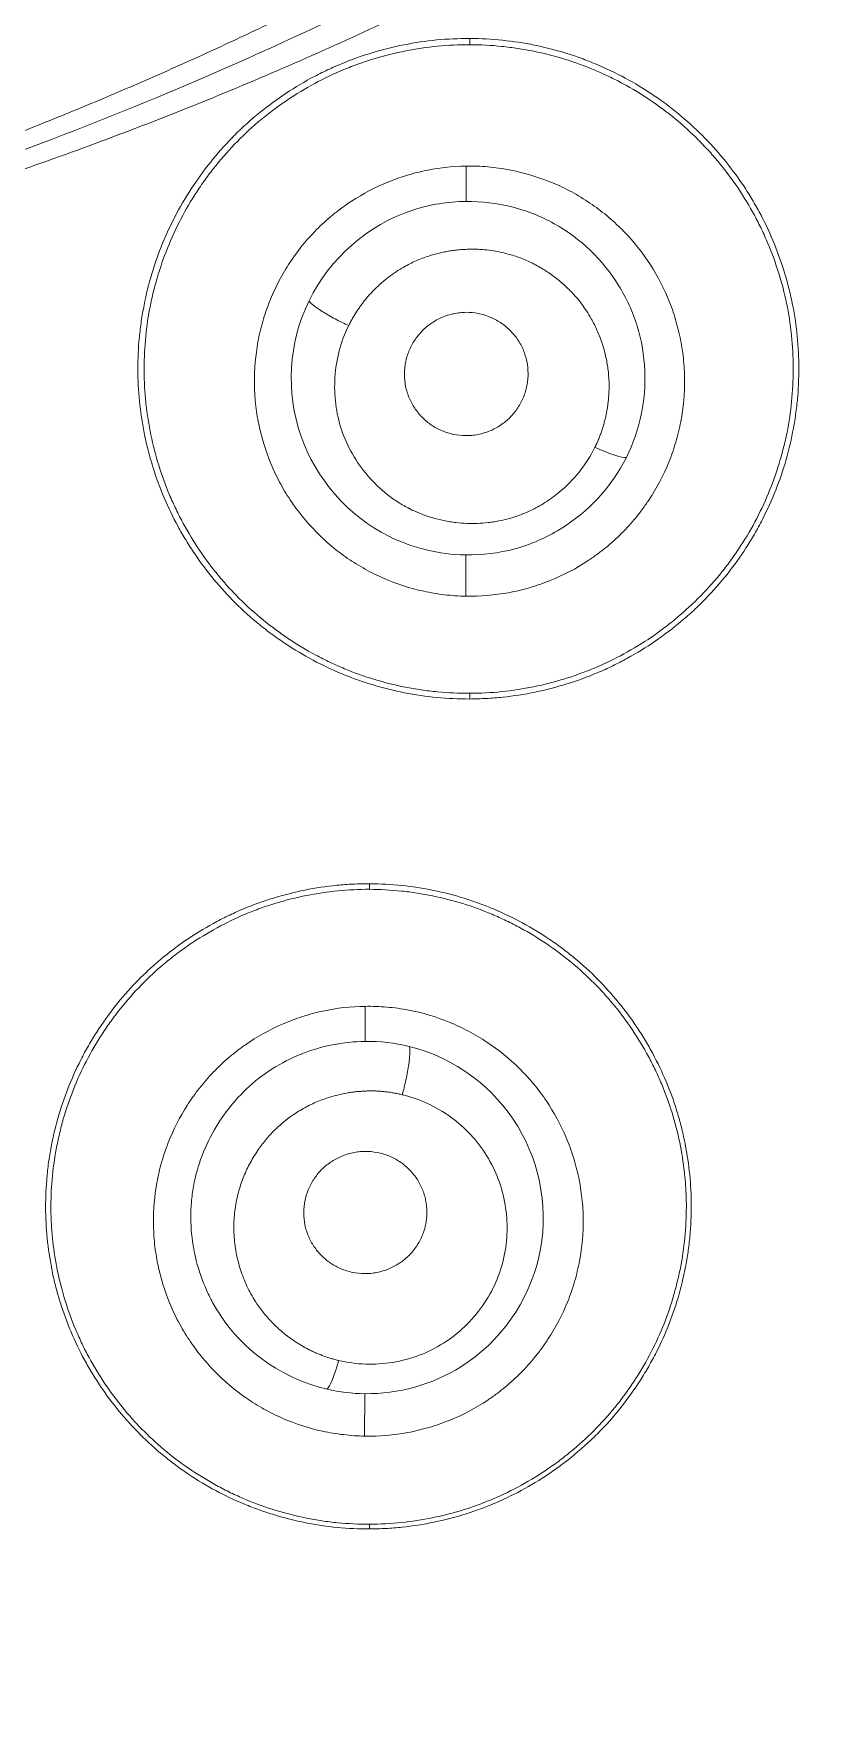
# Model space of a CAD drawing. Extents: x 541 to 1062, y 0 to 382.
# Drawn here: x 904.77 to 910.61, y 238.81 to 251.21 of the extents above; entities that cross this region are included whole.
import ezdxf

# ---------------------------------------------------------------- set-up
doc = ezdxf.new("R2010")
doc.units = 0
doc.header["$LTSCALE"] = 10
doc.header["$MEASUREMENT"] = 0
doc.layers.add('1', color=7, linetype='CONTINUOUS')

msp = doc.modelspace()

# ---------------------------------------------------------------- linework, layer by layer
at = {"layer": '1', "color": 7, "linetype": 'Continuous', "lineweight": 13}
for p, q in [((907.998, 251.174), (907.998, 251.128)), ((907.971, 249.969), (907.971, 250.23)), ((907.968, 247.352), (907.968, 247.048)), ((907.998, 246.287), (907.998, 246.329)), ((907.258, 244.92), (907.258, 244.879)), ((907.224, 243.755), (907.225, 244.013)), ((907.222, 241.146), (907.221, 240.833)), ((907.258, 240.147), (907.258, 240.181))]:
    msp.add_line(p, q, dxfattribs=at)
at = {"layer": '1', "color": 7, "linetype": 'Continuous', "lineweight": 18}
for radius, start, end in [(45.353, 272.3738, 90), (41.78, 282.5334, 97.4666), (41.2, 272.6477, 90)]:
    msp.add_arc((895.7, 276.074), radius, start, end, dxfattribs=at)
at = {"layer": '1', "color": 7, "linetype": 'Continuous', "lineweight": 13}
for radius, end in [(26.189, 90), (25.813, 0)]:
    msp.add_arc((895.7, 276.074), radius, 270, end, dxfattribs=at)
for centre, major_axis, ratio, start_param, end_param in [((908.894, 248.212), (0.269, -0.133), 0.144323, 4.892631, 6.106547), ((907.004, 241.47), (0.07, 0.292), 0.145294, 3.31824, 4.480332)]:
    msp.add_ellipse(centre, major_axis=major_axis, ratio=ratio, start_param=start_param, end_param=end_param, dxfattribs=at)
at = {"layer": '1', "color": 7, "linetype": 'Continuous', "lineweight": 18}
msp.add_rational_spline([(928.153, 243.621), (962.121, 277.589), (943.738, 321.97), (895.7, 321.97)], [1, 0.588455621576, 0.588455621576, 1], degree=3, dxfattribs=at)
at = {"layer": '1', "color": 7, "linetype": 'Continuous', "lineweight": 13}
for points, knots in [([(938.065, 276.074), (938.065, 273.302), (937.792, 270.529), (936.71, 265.09), (935.902, 262.424), (933.779, 257.3), (932.466, 254.843), (929.385, 250.232), (927.618, 248.078), (923.696, 244.157), (921.543, 242.39), (916.932, 239.309), (914.474, 237.995), (909.351, 235.873), (906.685, 235.064), (901.866, 234.106), (899.735, 233.848), (897.597, 233.752)], [0, 0, 0, 0, 0.128669, 0.128669, 0.257338, 0.257338, 0.386007, 0.386007, 0.514676, 0.514676, 0.643345, 0.643345, 0.772014, 0.772014, 0.900684, 0.900684, 1, 1, 1, 1]), ([(918.413, 260.756), (918.276, 260.548), (918.136, 260.342), (917.85, 259.935), (917.705, 259.733), (917.256, 259.136), (916.944, 258.747), (916.297, 257.989), (915.963, 257.62), (915.277, 256.897), (914.924, 256.545), (914.202, 255.859), (913.831, 255.526), (913.072, 254.881), (912.684, 254.569), (911.493, 253.665), (910.667, 253.107), (909.385, 252.338), (908.951, 252.094), (908.07, 251.629), (907.623, 251.409), (906.718, 250.993), (906.259, 250.797), (905.333, 250.431), (904.865, 250.26), (903.92, 249.943), (903.444, 249.797), (902.724, 249.599), (902.483, 249.536), (901.999, 249.418), (901.756, 249.362), (901.269, 249.259), (901.025, 249.211), (900.535, 249.122), (900.289, 249.082), (899.797, 249.006), (899.55, 248.972), (899.056, 248.905), (898.81, 248.873), (898.563, 248.842)], [0, 0, 0, 0, 0.03125, 0.03125, 0.0625, 0.0625, 0.125, 0.125, 0.1875, 0.1875, 0.25, 0.25, 0.3125, 0.3125, 0.375, 0.375, 0.5, 0.5, 0.5625, 0.5625, 0.625, 0.625, 0.6875, 0.6875, 0.75, 0.75, 0.8125, 0.8125, 0.84375, 0.84375, 0.875, 0.875, 0.90625, 0.90625, 0.9375, 0.9375, 0.96875, 0.96875, 1, 1, 1, 1]), ([(907.971, 249.968), (907.837, 249.967), (907.704, 249.946), (907.245, 249.795), (906.962, 249.547), (906.81, 249.233)], [0, 0, 0, 0, 0.277183, 0.277183, 1, 1, 1, 1]), ([(909.156, 248.075), (909.256, 248.275), (909.325, 248.609), (909.269, 248.938), (909.22, 249.098), (909.2, 249.15), (909.154, 249.251), (909.023, 249.496), (908.818, 249.695), (908.573, 249.831), (908.522, 249.856), (908.417, 249.897), (908.255, 249.949), (908.085, 249.969), (907.971, 249.968)], [0, 0, 0, 0, 0.25, 0.375, 0.375, 0.4375, 0.4375, 0.5, 0.75, 0.75, 0.8125, 0.8125, 0.875, 1, 1, 1, 1]), ([(906.81, 249.233), (906.657, 248.92), (906.639, 248.556), (906.859, 247.917), (907.098, 247.643), (907.574, 247.404), (907.77, 247.357), (907.968, 247.353)], [0, 0, 0, 0, 0.38794, 0.38794, 0.77588, 0.77588, 1, 1, 1, 1]), ([(906.81, 249.234), (906.811, 249.23), (906.814, 249.226), (906.824, 249.215), (906.83, 249.209), (906.847, 249.196), (906.857, 249.188), (906.88, 249.172), (906.893, 249.164), (906.921, 249.146), (906.937, 249.136), (906.969, 249.118), (906.986, 249.108), (907.02, 249.09), (907.037, 249.082), (907.071, 249.065), (907.088, 249.057), (907.103, 249.05)], [0, 0, 0, 0, 0.125, 0.125, 0.25, 0.25, 0.375, 0.375, 0.5, 0.5, 0.625, 0.625, 0.75, 0.75, 0.875, 0.875, 1, 1, 1, 1]), ([(907.968, 247.353), (908.09, 247.352), (908.212, 247.366), (908.36, 247.406), (908.39, 247.415), (908.448, 247.436), (908.534, 247.469), (908.833, 247.626), (909.047, 247.857), (909.156, 248.075)], [0, 0, 0, 0, 0.25, 0.25, 0.3125, 0.3125, 0.375, 0.5, 1, 1, 1, 1]), ([(907.224, 243.754), (907.063, 243.751), (906.902, 243.72), (906.677, 243.63), (906.605, 243.593), (906.469, 243.507), (906.279, 243.357), (906.088, 243.094), (906.003, 242.872), (905.971, 242.758), (905.963, 242.719), (905.949, 242.642), (905.924, 242.448), (905.95, 242.174), (906.045, 241.92), (906.099, 241.817), (906.139, 241.751), (906.16, 241.718), (906.365, 241.436), (906.636, 241.252), (906.943, 241.181)], [0, 0, 0, 0, 0.125, 0.125, 0.1875, 0.1875, 0.25, 0.375, 0.4375, 0.4375, 0.46875, 0.46875, 0.5, 0.625, 0.6875, 0.71875, 0.71875, 0.75, 0.75, 1, 1, 1, 1]), ([(907.222, 241.147), (907.47, 241.145), (907.721, 241.213), (908.225, 241.53), (908.434, 241.83), (908.584, 242.484), (908.527, 242.838), (908.179, 243.413), (907.89, 243.633), (907.55, 243.717)], [0, 0, 0, 0, 0.194794, 0.194794, 0.463196, 0.463196, 0.731598, 0.731598, 1, 1, 1, 1]), ([(907.499, 243.359), (907.504, 243.376), (907.509, 243.394), (907.518, 243.432), (907.522, 243.451), (907.531, 243.49), (907.535, 243.51), (907.542, 243.549), (907.545, 243.568), (907.55, 243.603), (907.552, 243.619), (907.554, 243.649), (907.555, 243.662), (907.555, 243.684), (907.555, 243.693), (907.553, 243.708), (907.551, 243.713), (907.55, 243.717)], [0, 0, 0, 0, 0.125, 0.125, 0.25, 0.25, 0.375, 0.375, 0.5, 0.5, 0.625, 0.625, 0.75, 0.75, 0.875, 0.875, 1, 1, 1, 1])]:
    msp.add_open_spline(points, degree=3, knots=knots, dxfattribs=at)
at = {"layer": '1', "color": 7, "linetype": 'Continuous', "lineweight": 18}
for points, knots in [([(898.563, 248.842), (898.578, 248.845), (898.609, 248.853), (898.656, 248.865), (898.703, 248.876), (898.752, 248.888), (898.801, 248.899), (898.851, 248.91), (898.902, 248.922), (898.954, 248.933), (899.006, 248.945), (899.06, 248.956), (899.114, 248.967), (899.169, 248.978), (899.225, 248.99), (899.309, 249.006), (899.431, 249.03), (899.599, 249.061), (899.794, 249.096), (899.978, 249.129), (900.14, 249.157), (900.267, 249.18), (900.382, 249.201), (900.485, 249.22), (900.577, 249.237), (900.658, 249.252), (900.76, 249.272), (900.886, 249.297), (901.037, 249.329), (901.181, 249.361), (901.318, 249.392), (901.433, 249.421), (901.531, 249.446), (901.612, 249.467), (901.693, 249.488), (901.775, 249.51), (901.857, 249.533), (901.939, 249.555), (902.022, 249.578), (902.105, 249.602), (902.188, 249.626), (902.271, 249.65), (902.354, 249.674), (902.438, 249.699), (902.522, 249.725), (902.607, 249.751), (902.691, 249.777), (902.776, 249.804), (902.861, 249.831), (902.946, 249.858), (903.032, 249.886), (903.118, 249.914), (903.204, 249.943), (903.29, 249.972), (903.376, 250.001), (903.463, 250.031), (903.55, 250.061), (903.638, 250.092), (903.725, 250.123), (903.813, 250.154), (903.901, 250.186), (903.989, 250.218), (904.078, 250.251), (904.167, 250.284), (904.38, 250.364), (904.717, 250.495), (905.175, 250.681), (905.628, 250.875), (906.077, 251.076), (906.521, 251.284), (906.961, 251.5), (907.397, 251.724), (907.828, 251.955), (908.255, 252.193), (908.678, 252.438), (909.096, 252.691), (909.786, 253.126), (910.732, 253.768), (911.902, 254.657), (913.025, 255.607), (913.781, 256.319), (914.209, 256.746), (914.328, 256.867), (914.447, 256.988), (914.565, 257.11), (914.683, 257.232), (914.799, 257.356), (914.914, 257.479), (915.029, 257.604), (915.143, 257.729), (915.256, 257.854), (915.368, 257.98), (915.479, 258.107), (915.589, 258.234), (915.699, 258.362), (915.808, 258.49), (915.915, 258.619), (916.022, 258.749), (916.129, 258.879), (916.234, 259.009), (916.338, 259.14), (916.442, 259.272), (916.545, 259.404), (916.647, 259.537), (916.748, 259.671), (916.848, 259.805), (916.948, 259.939), (917.046, 260.075), (917.144, 260.21), (917.241, 260.347), (917.337, 260.483), (917.432, 260.621), (917.526, 260.759), (917.62, 260.897), (917.713, 261.036), (917.774, 261.129), (917.804, 261.176)], [0, 0, 0, 0, 0.002015, 0.004063, 0.006145, 0.008261, 0.01041, 0.012593, 0.01481, 0.017061, 0.019346, 0.021664, 0.024017, 0.026403, 0.028824, 0.031278, 0.037375, 0.044622, 0.05302, 0.062567, 0.068517, 0.073973, 0.078936, 0.083406, 0.087382, 0.090865, 0.093855, 0.100691, 0.107235, 0.113488, 0.119451, 0.125125, 0.128674, 0.132239, 0.135817, 0.139411, 0.14302, 0.146643, 0.150281, 0.153934, 0.157602, 0.161286, 0.164984, 0.168697, 0.172426, 0.17617, 0.179929, 0.183703, 0.187493, 0.191298, 0.195118, 0.198954, 0.202805, 0.206672, 0.210554, 0.214452, 0.218365, 0.222294, 0.226239, 0.230199, 0.234175, 0.238167, 0.242175, 0.246199, 0.250238, 0.271265, 0.292238, 0.313163, 0.334046, 0.354893, 0.375709, 0.3965, 0.417271, 0.43803, 0.45878, 0.479529, 0.500282, 0.562737, 0.625073, 0.687451, 0.75003, 0.757262, 0.764486, 0.771702, 0.778911, 0.786113, 0.793308, 0.800496, 0.807677, 0.814852, 0.822021, 0.829184, 0.836342, 0.843494, 0.850642, 0.857784, 0.864922, 0.872056, 0.879186, 0.886311, 0.893433, 0.900552, 0.907668, 0.914781, 0.921891, 0.928999, 0.936104, 0.943208, 0.95031, 0.957411, 0.964511, 0.97161, 0.978708, 0.985805, 0.992903, 1, 1, 1, 1]), ([(898.563, 248.842), (899.527, 249.013), (900.505, 249.142), (902.424, 249.592), (903.369, 249.874), (906.158, 250.864), (907.952, 251.722), (912.991, 254.842), (915.911, 257.664), (918.11, 260.977)], [0, 0, 0, 0, 0.125, 0.125, 0.25, 0.25, 0.5, 0.5, 1, 1, 1, 1]), ([(930.665, 255.312), (929.045, 252.594), (927.094, 250.059), (922.727, 245.567), (920.302, 243.588), (914.954, 240.182), (912.132, 238.822), (907.693, 237.283), (906.176, 236.853), (903.855, 236.338), (903.077, 236.188), (901.905, 235.992), (901.514, 235.932), (900.728, 235.829), (900.334, 235.777), (899.939, 235.75)], [0, 0, 0, 0, 0.25, 0.25, 0.5, 0.5, 0.75, 0.75, 0.875, 0.875, 0.9375, 0.9375, 0.96875, 0.96875, 1, 1, 1, 1]), ([(930.803, 255.229), (929.986, 253.874), (929.091, 252.567), (927.154, 250.067), (926.114, 248.873), (923.902, 246.617), (922.73, 245.554), (920.273, 243.571), (918.987, 242.652), (916.319, 240.97), (914.936, 240.207), (912.093, 238.848), (910.632, 238.251), (907.653, 237.232), (906.134, 236.81), (903.059, 236.144), (901.503, 235.901), (899.939, 235.75)], [0, 0, 0, 0, 0.125, 0.125, 0.25, 0.25, 0.375, 0.375, 0.5, 0.5, 0.625, 0.625, 0.75, 0.75, 0.875, 0.875, 1, 1, 1, 1]), ([(907.998, 246.287), (907.916, 246.287), (907.835, 246.291), (907.675, 246.306), (907.516, 246.329), (907.36, 246.368), (907.264, 246.397), (907.245, 246.403), (907.206, 246.416), (907.187, 246.422), (907.13, 246.443), (907.093, 246.457), (906.982, 246.503), (906.838, 246.571), (906.701, 246.652), (906.602, 246.718), (906.569, 246.741), (906.505, 246.788), (906.474, 246.813), (906.381, 246.888), (906.263, 246.995), (906.104, 247.169), (906.009, 247.295), (905.943, 247.393), (905.921, 247.427), (905.88, 247.495), (905.86, 247.529), (905.804, 247.633), (905.735, 247.774), (905.681, 247.922), (905.646, 248.034), (905.629, 248.091), (905.615, 248.149), (905.605, 248.188), (905.601, 248.207), (905.581, 248.305), (905.556, 248.461), (905.541, 248.697), (905.546, 248.855), (905.556, 248.974), (905.561, 249.014), (905.571, 249.094), (905.578, 249.133), (905.599, 249.251), (905.636, 249.406), (905.687, 249.557), (905.746, 249.706), (905.78, 249.78), (905.854, 249.924), (905.895, 249.994), (905.983, 250.129), (906.077, 250.26), (906.184, 250.381), (906.256, 250.454), (906.27, 250.469), (906.299, 250.497), (906.314, 250.511), (906.359, 250.553), (906.39, 250.58), (906.484, 250.658), (906.614, 250.756), (906.752, 250.84), (906.86, 250.899), (906.896, 250.917), (906.97, 250.953), (907.008, 250.969), (907.121, 251.017), (907.275, 251.072), (907.511, 251.131), (907.672, 251.155), (907.835, 251.171), (907.916, 251.174), (907.998, 251.174)], [0, 0, 0, 0, 0.03125, 0.03125, 0.0625, 0.09375, 0.09375, 0.101562, 0.101562, 0.109375, 0.109375, 0.125, 0.125, 0.15625, 0.1875, 0.1875, 0.203125, 0.203125, 0.21875, 0.21875, 0.25, 0.28125, 0.3125, 0.3125, 0.328125, 0.328125, 0.34375, 0.34375, 0.375, 0.40625, 0.40625, 0.421875, 0.429687, 0.429687, 0.4375, 0.4375, 0.46875, 0.5, 0.53125, 0.53125, 0.546875, 0.546875, 0.5625, 0.5625, 0.59375, 0.625, 0.625, 0.65625, 0.65625, 0.6875, 0.6875, 0.71875, 0.75, 0.75, 0.757812, 0.757812, 0.765625, 0.765625, 0.78125, 0.78125, 0.8125, 0.84375, 0.84375, 0.859375, 0.859375, 0.875, 0.875, 0.90625, 0.9375, 0.96875, 0.96875, 1, 1, 1, 1]), ([(907.998, 251.128), (907.918, 251.128), (907.759, 251.121), (907.524, 251.086), (907.369, 251.048), (907.254, 251.013), (907.216, 251), (907.141, 250.973), (907.103, 250.959), (906.993, 250.913), (906.85, 250.844), (906.714, 250.762), (906.615, 250.695), (906.582, 250.672), (906.534, 250.636), (906.518, 250.624), (906.486, 250.599), (906.409, 250.536), (906.277, 250.415), (906.172, 250.297), (906.098, 250.204), (906.061, 250.157), (906.027, 250.109), (906.004, 250.076), (905.993, 250.059), (905.938, 249.976), (905.899, 249.907), (905.826, 249.768), (905.76, 249.625), (905.709, 249.477), (905.676, 249.363), (905.665, 249.325), (905.647, 249.248), (905.639, 249.21), (905.617, 249.094), (905.596, 248.94), (905.59, 248.784), (905.591, 248.667), (905.592, 248.628), (905.596, 248.569), (905.597, 248.55), (905.6, 248.51), (905.61, 248.413), (905.637, 248.24), (905.695, 248.016), (905.748, 247.869), (905.786, 247.779), (905.794, 247.761), (905.81, 247.726), (905.835, 247.673), (905.861, 247.621), (905.917, 247.518), (905.997, 247.386), (906.089, 247.262), (906.164, 247.172), (906.189, 247.142), (906.242, 247.084), (906.269, 247.056), (906.352, 246.973), (906.468, 246.869), (906.655, 246.73), (906.789, 246.649), (906.894, 246.594), (906.929, 246.576), (907, 246.542), (907.036, 246.526), (907.145, 246.481), (907.293, 246.428), (907.445, 246.39), (907.561, 246.367), (907.6, 246.36), (907.679, 246.349), (907.719, 246.344), (907.838, 246.332), (907.918, 246.329), (907.998, 246.329)], [0, 0, 0, 0, 0.03125, 0.0625, 0.09375, 0.09375, 0.109375, 0.109375, 0.125, 0.125, 0.15625, 0.1875, 0.1875, 0.203125, 0.203125, 0.210937, 0.210937, 0.21875, 0.25, 0.28125, 0.28125, 0.296875, 0.304687, 0.304687, 0.3125, 0.3125, 0.34375, 0.34375, 0.375, 0.40625, 0.40625, 0.421875, 0.421875, 0.4375, 0.4375, 0.46875, 0.5, 0.5, 0.515625, 0.515625, 0.523437, 0.523437, 0.53125, 0.5625, 0.59375, 0.625, 0.625, 0.632812, 0.632812, 0.640625, 0.65625, 0.65625, 0.6875, 0.71875, 0.71875, 0.734375, 0.734375, 0.75, 0.75, 0.78125, 0.8125, 0.84375, 0.84375, 0.859375, 0.859375, 0.875, 0.875, 0.90625, 0.9375, 0.9375, 0.953125, 0.953125, 0.96875, 0.96875, 1, 1, 1, 1]), ([(907.998, 251.174), (908.079, 251.174), (908.16, 251.169), (908.319, 251.153), (908.476, 251.129), (908.631, 251.089), (908.727, 251.06), (908.746, 251.054), (908.784, 251.041), (908.803, 251.034), (908.859, 251.014), (908.896, 250.999), (909.007, 250.953), (909.149, 250.884), (909.285, 250.803), (909.383, 250.737), (909.431, 250.703), (909.479, 250.666), (909.51, 250.642), (909.525, 250.629), (909.602, 250.566), (909.719, 250.46), (909.877, 250.286), (909.971, 250.16), (910.026, 250.079), (910.037, 250.062), (910.058, 250.029), (910.068, 250.012), (910.099, 249.961), (910.119, 249.927), (910.175, 249.823), (910.242, 249.682), (910.296, 249.535), (910.331, 249.423), (910.342, 249.385), (910.362, 249.309), (910.371, 249.27), (910.396, 249.154), (910.42, 248.998), (910.435, 248.763), (910.429, 248.606), (910.42, 248.487), (910.415, 248.448), (910.407, 248.388), (910.404, 248.368), (910.398, 248.329), (910.381, 248.231), (910.341, 248.057), (910.29, 247.907), (910.231, 247.759), (910.198, 247.686), (910.152, 247.596), (910.143, 247.578), (910.123, 247.542), (910.094, 247.49), (910.062, 247.438), (909.997, 247.337), (909.903, 247.207), (909.797, 247.086), (909.713, 246.999), (909.684, 246.971), (909.639, 246.929), (909.624, 246.916), (909.593, 246.888), (909.516, 246.822), (909.372, 246.712), (909.234, 246.627), (909.128, 246.569), (909.074, 246.541), (909.019, 246.515), (908.982, 246.498), (908.963, 246.49), (908.869, 246.45), (908.792, 246.422), (908.638, 246.374), (908.482, 246.334), (908.322, 246.309), (908.201, 246.296), (908.161, 246.293), (908.079, 246.289), (908.039, 246.287), (907.998, 246.287)], [0, 0, 0, 0, 0.03125, 0.03125, 0.0625, 0.09375, 0.09375, 0.101562, 0.101562, 0.109375, 0.109375, 0.125, 0.125, 0.15625, 0.1875, 0.1875, 0.203125, 0.210937, 0.210937, 0.21875, 0.21875, 0.25, 0.28125, 0.3125, 0.3125, 0.320312, 0.320312, 0.328125, 0.328125, 0.34375, 0.34375, 0.375, 0.40625, 0.40625, 0.421875, 0.421875, 0.4375, 0.4375, 0.46875, 0.5, 0.53125, 0.53125, 0.546875, 0.546875, 0.554687, 0.554687, 0.5625, 0.59375, 0.625, 0.625, 0.65625, 0.65625, 0.664062, 0.664062, 0.671875, 0.6875, 0.6875, 0.71875, 0.75, 0.75, 0.765625, 0.765625, 0.773437, 0.773437, 0.78125, 0.8125, 0.84375, 0.84375, 0.859375, 0.867187, 0.867187, 0.875, 0.875, 0.90625, 0.90625, 0.9375, 0.96875, 0.96875, 0.984375, 0.984375, 1, 1, 1, 1]), ([(907.998, 246.329), (908.078, 246.329), (908.236, 246.338), (908.47, 246.373), (908.624, 246.413), (908.719, 246.442), (908.738, 246.448), (908.776, 246.461), (908.795, 246.468), (908.851, 246.488), (908.888, 246.503), (908.998, 246.549), (909.14, 246.618), (909.275, 246.7), (909.374, 246.767), (909.406, 246.791), (909.454, 246.827), (909.469, 246.839), (909.501, 246.864), (909.578, 246.927), (909.708, 247.048), (909.813, 247.166), (909.887, 247.258), (909.911, 247.289), (909.957, 247.353), (909.979, 247.386), (910.044, 247.486), (910.084, 247.554), (910.156, 247.693), (910.221, 247.835), (910.272, 247.983), (910.305, 248.096), (910.315, 248.135), (910.334, 248.211), (910.342, 248.249), (910.363, 248.364), (910.384, 248.518), (910.39, 248.673), (910.389, 248.79), (910.388, 248.829), (910.383, 248.906), (910.38, 248.945), (910.368, 249.062), (910.344, 249.215), (910.286, 249.439), (910.233, 249.584), (910.188, 249.692), (910.172, 249.727), (910.139, 249.797), (910.121, 249.832), (910.066, 249.934), (909.987, 250.066), (909.895, 250.19), (909.821, 250.28), (909.783, 250.324), (909.743, 250.367), (909.716, 250.395), (909.703, 250.409), (909.634, 250.478), (909.519, 250.583), (909.333, 250.722), (909.2, 250.802), (909.114, 250.849), (909.096, 250.858), (909.061, 250.876), (909.043, 250.885), (908.99, 250.91), (908.954, 250.926), (908.846, 250.972), (908.699, 251.025), (908.548, 251.064), (908.432, 251.087), (908.393, 251.094), (908.315, 251.106), (908.276, 251.111), (908.157, 251.124), (908.078, 251.128), (907.998, 251.128)], [0, 0, 0, 0, 0.03125, 0.0625, 0.09375, 0.09375, 0.101563, 0.101563, 0.109375, 0.109375, 0.125, 0.125, 0.15625, 0.1875, 0.1875, 0.203125, 0.203125, 0.210937, 0.210937, 0.21875, 0.25, 0.28125, 0.28125, 0.296875, 0.296875, 0.3125, 0.3125, 0.34375, 0.34375, 0.375, 0.40625, 0.40625, 0.421875, 0.421875, 0.4375, 0.4375, 0.46875, 0.5, 0.5, 0.515625, 0.515625, 0.53125, 0.53125, 0.5625, 0.59375, 0.625, 0.625, 0.640625, 0.640625, 0.65625, 0.65625, 0.6875, 0.71875, 0.71875, 0.734375, 0.742188, 0.742188, 0.75, 0.75, 0.78125, 0.8125, 0.84375, 0.84375, 0.851562, 0.851562, 0.859375, 0.859375, 0.875, 0.875, 0.90625, 0.9375, 0.9375, 0.953125, 0.953125, 0.96875, 0.96875, 1, 1, 1, 1]), ([(907.971, 250.23), (907.866, 250.228), (907.763, 250.216), (907.611, 250.184), (907.56, 250.17), (907.485, 250.146), (907.461, 250.138), (907.411, 250.119), (907.387, 250.109), (907.267, 250.058), (907.177, 250.007), (907.069, 249.933), (907.048, 249.917), (907.007, 249.886), (906.986, 249.869), (906.926, 249.818), (906.888, 249.783), (906.78, 249.671), (906.716, 249.59), (906.645, 249.48), (906.632, 249.458), (906.606, 249.413), (906.593, 249.39), (906.558, 249.321), (906.516, 249.228), (906.482, 249.13), (906.461, 249.056), (906.454, 249.031), (906.442, 248.981), (906.437, 248.955), (906.414, 248.829), (906.405, 248.728), (906.406, 248.6), (906.407, 248.575), (906.41, 248.524), (906.412, 248.498), (906.42, 248.421), (906.428, 248.371), (906.458, 248.222), (906.488, 248.125), (906.537, 248.007), (906.547, 247.984), (906.569, 247.937), (906.58, 247.915), (906.616, 247.847), (906.642, 247.804), (906.726, 247.677), (906.79, 247.598), (906.898, 247.488), (906.935, 247.453), (907.013, 247.387), (907.094, 247.326), (907.181, 247.272), (907.248, 247.235), (907.271, 247.223), (907.318, 247.2), (907.341, 247.189), (907.46, 247.138), (907.557, 247.106), (907.708, 247.073), (907.759, 247.065), (907.837, 247.055), (907.863, 247.053), (907.915, 247.049), (907.942, 247.048), (907.968, 247.048)], [0, 0, 0, 0, 0.0625, 0.0625, 0.09375, 0.09375, 0.109375, 0.109375, 0.125, 0.125, 0.1875, 0.1875, 0.203125, 0.203125, 0.21875, 0.21875, 0.25, 0.25, 0.3125, 0.3125, 0.328125, 0.328125, 0.34375, 0.34375, 0.375, 0.40625, 0.40625, 0.421875, 0.421875, 0.4375, 0.4375, 0.5, 0.5, 0.515625, 0.515625, 0.53125, 0.53125, 0.5625, 0.5625, 0.625, 0.625, 0.640625, 0.640625, 0.65625, 0.65625, 0.6875, 0.6875, 0.75, 0.75, 0.78125, 0.78125, 0.8125, 0.84375, 0.84375, 0.859375, 0.859375, 0.875, 0.875, 0.9375, 0.9375, 0.96875, 0.96875, 0.984375, 0.984375, 1, 1, 1, 1]), ([(907.968, 247.048), (908.075, 247.046), (908.18, 247.055), (908.337, 247.083), (908.389, 247.096), (908.466, 247.118), (908.491, 247.126), (908.542, 247.144), (908.567, 247.153), (908.691, 247.203), (908.785, 247.252), (908.896, 247.326), (908.918, 247.341), (908.961, 247.373), (908.982, 247.389), (909.044, 247.44), (909.123, 247.511), (909.194, 247.59), (909.244, 247.651), (909.26, 247.672), (909.292, 247.715), (909.307, 247.737), (909.381, 247.848), (909.43, 247.941), (909.489, 248.087), (909.506, 248.136), (909.529, 248.213), (909.536, 248.238), (909.548, 248.289), (909.553, 248.315), (909.578, 248.443), (909.587, 248.547), (909.586, 248.678), (909.585, 248.704), (909.582, 248.756), (909.58, 248.782), (909.572, 248.86), (909.555, 248.963), (909.529, 249.063), (909.499, 249.162), (909.481, 249.211), (909.419, 249.355), (909.37, 249.446), (909.283, 249.575), (909.252, 249.616), (909.202, 249.676), (909.184, 249.696), (909.149, 249.735), (909.131, 249.753), (909.038, 249.845), (908.957, 249.91), (908.826, 249.996), (908.781, 250.023), (908.711, 250.06), (908.687, 250.072), (908.64, 250.094), (908.615, 250.104), (908.494, 250.153), (908.393, 250.183), (908.263, 250.207), (908.237, 250.212), (908.184, 250.219), (908.158, 250.222), (908.078, 250.229), (908.025, 250.231), (907.971, 250.23)], [0, 0, 0, 0, 0.0625, 0.0625, 0.09375, 0.09375, 0.109375, 0.109375, 0.125, 0.125, 0.1875, 0.1875, 0.203125, 0.203125, 0.21875, 0.21875, 0.25, 0.28125, 0.28125, 0.296875, 0.296875, 0.3125, 0.3125, 0.375, 0.375, 0.40625, 0.40625, 0.421875, 0.421875, 0.4375, 0.4375, 0.5, 0.5, 0.515625, 0.515625, 0.53125, 0.53125, 0.5625, 0.59375, 0.59375, 0.625, 0.625, 0.6875, 0.6875, 0.71875, 0.71875, 0.734375, 0.734375, 0.75, 0.75, 0.8125, 0.8125, 0.84375, 0.84375, 0.859375, 0.859375, 0.875, 0.875, 0.9375, 0.9375, 0.953125, 0.953125, 0.96875, 0.96875, 1, 1, 1, 1]), ([(908.924, 248.15), (908.926, 248.155), (908.931, 248.165), (908.938, 248.18), (908.945, 248.195), (908.951, 248.21), (908.957, 248.226), (908.963, 248.241), (908.969, 248.257), (908.974, 248.272), (908.979, 248.288), (908.984, 248.303), (908.989, 248.319), (908.993, 248.335), (908.997, 248.351), (909.001, 248.367), (909.005, 248.383), (909.008, 248.399), (909.011, 248.416), (909.014, 248.432), (909.017, 248.448), (909.019, 248.465), (909.021, 248.481), (909.023, 248.498), (909.024, 248.515), (909.028, 248.559), (909.029, 248.631), (909.022, 248.729), (909.004, 248.826), (908.978, 248.921), (908.942, 249.013), (908.902, 249.092), (908.862, 249.158), (908.824, 249.212), (908.787, 249.258), (908.75, 249.299), (908.715, 249.334), (908.678, 249.367), (908.64, 249.398), (908.601, 249.428), (908.56, 249.456), (908.518, 249.481), (908.474, 249.505), (908.43, 249.527), (908.384, 249.546), (908.338, 249.563), (908.284, 249.579), (908.224, 249.594), (908.158, 249.606), (908.1, 249.612), (908.051, 249.615), (908.01, 249.615), (907.97, 249.614), (907.93, 249.612), (907.89, 249.608), (907.85, 249.602), (907.811, 249.595), (907.772, 249.587), (907.733, 249.576), (907.676, 249.559), (907.6, 249.53), (907.52, 249.489), (907.453, 249.448), (907.398, 249.409), (907.355, 249.374), (907.323, 249.345), (907.301, 249.324), (907.279, 249.301), (907.258, 249.279), (907.238, 249.256), (907.218, 249.232), (907.2, 249.207), (907.182, 249.183), (907.164, 249.157), (907.148, 249.131), (907.132, 249.105), (907.117, 249.077), (907.108, 249.059), (907.103, 249.05)], [0, 0, 0, 0, 0.005205, 0.010401, 0.015587, 0.020766, 0.025939, 0.031107, 0.036272, 0.041436, 0.046598, 0.051762, 0.056928, 0.062097, 0.067272, 0.072453, 0.077642, 0.08284, 0.088048, 0.093269, 0.098503, 0.103751, 0.109016, 0.114298, 0.119598, 0.124918, 0.15642, 0.187586, 0.218701, 0.250053, 0.281153, 0.312501, 0.333823, 0.354647, 0.375062, 0.390872, 0.406562, 0.422164, 0.437714, 0.453247, 0.468797, 0.4844, 0.50009, 0.515532, 0.531017, 0.546585, 0.562275, 0.583774, 0.60467, 0.625063, 0.63786, 0.650535, 0.663109, 0.675599, 0.688026, 0.700408, 0.712767, 0.725122, 0.737493, 0.749902, 0.780974, 0.812353, 0.833512, 0.854315, 0.874858, 0.884584, 0.894261, 0.903896, 0.913499, 0.92308, 0.932647, 0.942209, 0.951776, 0.961357, 0.970961, 0.980597, 0.990273, 1, 1, 1, 1]), ([(907.968, 248.236), (907.938, 248.236), (907.908, 248.239), (907.864, 248.248), (907.85, 248.252), (907.821, 248.261), (907.807, 248.266), (907.766, 248.283), (907.74, 248.297), (907.703, 248.322), (907.691, 248.331), (907.669, 248.35), (907.658, 248.36), (907.627, 248.391), (907.608, 248.414), (907.583, 248.451), (907.576, 248.463), (907.562, 248.489), (907.549, 248.516), (907.54, 248.543), (907.531, 248.571), (907.527, 248.586), (907.518, 248.629), (907.516, 248.658), (907.515, 248.702), (907.516, 248.717), (907.519, 248.747), (907.521, 248.761), (907.529, 248.805), (907.537, 248.833), (907.554, 248.875), (907.56, 248.888), (907.574, 248.915), (907.582, 248.928), (907.606, 248.965), (907.625, 248.988), (907.656, 249.021), (907.668, 249.031), (907.691, 249.05), (907.715, 249.068), (907.74, 249.084), (907.767, 249.099), (907.78, 249.105), (907.822, 249.123), (907.851, 249.132), (907.895, 249.141), (907.91, 249.143), (907.94, 249.147), (907.955, 249.148), (907.97, 249.148)], [0, 0, 0, 0, 0.0625, 0.0625, 0.09375, 0.09375, 0.125, 0.125, 0.1875, 0.1875, 0.21875, 0.21875, 0.25, 0.25, 0.3125, 0.3125, 0.34375, 0.34375, 0.375, 0.40625, 0.40625, 0.4375, 0.4375, 0.5, 0.5, 0.53125, 0.53125, 0.5625, 0.5625, 0.625, 0.625, 0.65625, 0.65625, 0.6875, 0.6875, 0.75, 0.75, 0.78125, 0.78125, 0.8125, 0.84375, 0.84375, 0.875, 0.875, 0.9375, 0.9375, 0.96875, 0.96875, 1, 1, 1, 1]), ([(907.97, 249.148), (908.001, 249.148), (908.031, 249.145), (908.075, 249.137), (908.089, 249.133), (908.118, 249.124), (908.133, 249.119), (908.174, 249.102), (908.201, 249.088), (908.238, 249.064), (908.25, 249.055), (908.273, 249.036), (908.284, 249.026), (908.316, 248.995), (908.335, 248.972), (908.36, 248.935), (908.368, 248.922), (908.382, 248.896), (908.395, 248.869), (908.405, 248.842), (908.413, 248.813), (908.417, 248.799), (908.426, 248.755), (908.429, 248.725), (908.429, 248.681), (908.429, 248.666), (908.426, 248.636), (908.424, 248.621), (908.415, 248.577), (908.407, 248.549), (908.39, 248.507), (908.384, 248.493), (908.369, 248.467), (908.362, 248.454), (908.337, 248.416), (908.318, 248.393), (908.286, 248.36), (908.274, 248.35), (908.251, 248.331), (908.227, 248.313), (908.201, 248.297), (908.174, 248.283), (908.16, 248.276), (908.117, 248.259), (908.089, 248.25), (908.044, 248.241), (908.029, 248.239), (907.998, 248.236), (907.983, 248.236), (907.968, 248.236)], [0, 0, 0, 0, 0.0625, 0.0625, 0.09375, 0.09375, 0.125, 0.125, 0.1875, 0.1875, 0.21875, 0.21875, 0.25, 0.25, 0.3125, 0.3125, 0.34375, 0.34375, 0.375, 0.40625, 0.40625, 0.4375, 0.4375, 0.5, 0.5, 0.53125, 0.53125, 0.5625, 0.5625, 0.625, 0.625, 0.65625, 0.65625, 0.6875, 0.6875, 0.75, 0.75, 0.78125, 0.78125, 0.8125, 0.84375, 0.84375, 0.875, 0.875, 0.9375, 0.9375, 0.96875, 0.96875, 1, 1, 1, 1]), ([(907.103, 249.05), (907.044, 248.93), (907.01, 248.801), (906.993, 248.533), (907.009, 248.403), (907.092, 248.154), (907.157, 248.041), (907.289, 247.887), (907.361, 247.818), (907.454, 247.752), (907.503, 247.722), (907.528, 247.708), (907.541, 247.702), (907.546, 247.699), (907.55, 247.697), (907.55, 247.697), (907.607, 247.668), (907.689, 247.635), (907.791, 247.609), (907.836, 247.601), (907.866, 247.596), (907.883, 247.594), (907.949, 247.586), (908.029, 247.583), (908.12, 247.59), (908.166, 247.596), (908.186, 247.599), (908.199, 247.602), (908.206, 247.603), (908.294, 247.62), (908.372, 247.646), (908.483, 247.698), (908.537, 247.728), (908.598, 247.769), (908.627, 247.792), (908.642, 247.803), (908.648, 247.808), (908.652, 247.811), (908.655, 247.814), (908.77, 247.908), (908.86, 248.02), (908.924, 248.15)], [0, 0, 0, 0, 0.125, 0.125, 0.25, 0.25, 0.375, 0.375, 0.4375, 0.46875, 0.484375, 0.492187, 0.496094, 0.498047, 0.498047, 0.5, 0.5, 0.53125, 0.546875, 0.554687, 0.554687, 0.5625, 0.5625, 0.59375, 0.609375, 0.617187, 0.621094, 0.621094, 0.625, 0.625, 0.6875, 0.6875, 0.71875, 0.734375, 0.742187, 0.746094, 0.748047, 0.748047, 0.75, 0.75, 1, 1, 1, 1]), ([(907.258, 240.147), (907.177, 240.146), (907.098, 240.15), (906.94, 240.165), (906.784, 240.188), (906.63, 240.227), (906.536, 240.256), (906.517, 240.262), (906.479, 240.274), (906.46, 240.281), (906.405, 240.301), (906.368, 240.315), (906.259, 240.36), (906.118, 240.427), (905.985, 240.507), (905.888, 240.572), (905.856, 240.595), (905.809, 240.63), (905.794, 240.642), (905.763, 240.666), (905.687, 240.727), (905.559, 240.843), (905.404, 241.014), (905.312, 241.137), (905.258, 241.217), (905.248, 241.233), (905.227, 241.266), (905.196, 241.315), (905.168, 241.365), (905.113, 241.465), (905.047, 241.603), (904.995, 241.746), (904.96, 241.855), (904.95, 241.892), (904.93, 241.966), (904.921, 242.004), (904.898, 242.117), (904.873, 242.268), (904.859, 242.496), (904.864, 242.65), (904.872, 242.746), (904.874, 242.765), (904.878, 242.804), (904.88, 242.823), (904.887, 242.881), (904.893, 242.92), (904.914, 243.034), (904.949, 243.184), (904.998, 243.331), (905.055, 243.476), (905.087, 243.547), (905.141, 243.653), (905.16, 243.688), (905.199, 243.756), (905.219, 243.79), (905.283, 243.889), (905.374, 244.017), (905.478, 244.136), (905.561, 244.222), (905.59, 244.25), (905.634, 244.291), (905.649, 244.304), (905.679, 244.331), (905.754, 244.396), (905.897, 244.505), (906.033, 244.588), (906.138, 244.646), (906.191, 244.674), (906.246, 244.699), (906.283, 244.716), (906.301, 244.724), (906.395, 244.763), (906.546, 244.818), (906.778, 244.877), (906.936, 244.901), (907.057, 244.913), (907.097, 244.916), (907.177, 244.919), (907.218, 244.92), (907.258, 244.92)], [0, 0, 0, 0, 0.03125, 0.03125, 0.0625, 0.09375, 0.09375, 0.101563, 0.101563, 0.109375, 0.109375, 0.125, 0.125, 0.15625, 0.1875, 0.1875, 0.203125, 0.203125, 0.210938, 0.210938, 0.21875, 0.25, 0.28125, 0.3125, 0.3125, 0.320313, 0.320313, 0.328125, 0.34375, 0.34375, 0.375, 0.40625, 0.40625, 0.421875, 0.421875, 0.4375, 0.4375, 0.46875, 0.5, 0.53125, 0.53125, 0.539063, 0.539063, 0.546875, 0.546875, 0.5625, 0.5625, 0.59375, 0.625, 0.625, 0.65625, 0.65625, 0.671875, 0.671875, 0.6875, 0.6875, 0.71875, 0.75, 0.75, 0.765625, 0.765625, 0.773438, 0.773438, 0.78125, 0.8125, 0.84375, 0.84375, 0.859375, 0.867188, 0.867188, 0.875, 0.875, 0.90625, 0.9375, 0.96875, 0.96875, 0.984375, 0.984375, 1, 1, 1, 1]), ([(907.258, 244.92), (907.338, 244.92), (907.417, 244.915), (907.574, 244.899), (907.729, 244.875), (907.881, 244.836), (907.975, 244.807), (907.994, 244.801), (908.032, 244.788), (908.05, 244.782), (908.106, 244.761), (908.142, 244.747), (908.25, 244.701), (908.39, 244.634), (908.522, 244.553), (908.618, 244.488), (908.65, 244.466), (908.712, 244.419), (908.743, 244.395), (908.832, 244.321), (908.946, 244.217), (909.099, 244.047), (909.19, 243.924), (909.254, 243.828), (909.275, 243.796), (909.314, 243.73), (909.333, 243.697), (909.387, 243.596), (909.453, 243.459), (909.505, 243.317), (909.539, 243.208), (909.549, 243.171), (909.569, 243.097), (909.577, 243.06), (909.601, 242.947), (909.625, 242.796), (909.639, 242.569), (909.634, 242.416), (909.625, 242.301), (909.621, 242.263), (909.611, 242.186), (909.605, 242.148), (909.584, 242.034), (909.55, 241.884), (909.501, 241.738), (909.444, 241.594), (909.413, 241.523), (909.368, 241.435), (909.359, 241.418), (909.34, 241.383), (909.312, 241.331), (909.281, 241.281), (909.218, 241.182), (909.128, 241.055), (909.025, 240.936), (908.943, 240.851), (908.914, 240.823), (908.856, 240.768), (908.826, 240.742), (908.735, 240.664), (908.61, 240.567), (908.475, 240.484), (908.336, 240.407), (908.264, 240.372), (908.153, 240.324), (908.116, 240.309), (908.041, 240.281), (908.003, 240.268), (907.889, 240.233), (907.735, 240.193), (907.578, 240.168), (907.458, 240.155), (907.418, 240.152), (907.338, 240.148), (907.298, 240.147), (907.258, 240.147)], [0, 0, 0, 0, 0.03125, 0.03125, 0.0625, 0.09375, 0.09375, 0.101562, 0.101562, 0.109375, 0.109375, 0.125, 0.125, 0.15625, 0.1875, 0.1875, 0.203125, 0.203125, 0.21875, 0.21875, 0.25, 0.28125, 0.3125, 0.3125, 0.328125, 0.328125, 0.34375, 0.34375, 0.375, 0.40625, 0.40625, 0.421875, 0.421875, 0.4375, 0.4375, 0.46875, 0.5, 0.53125, 0.53125, 0.546875, 0.546875, 0.5625, 0.5625, 0.59375, 0.625, 0.625, 0.65625, 0.65625, 0.664062, 0.664062, 0.671875, 0.6875, 0.6875, 0.71875, 0.75, 0.75, 0.765625, 0.765625, 0.78125, 0.78125, 0.8125, 0.84375, 0.84375, 0.875, 0.875, 0.890625, 0.890625, 0.90625, 0.90625, 0.9375, 0.96875, 0.96875, 0.984375, 0.984375, 1, 1, 1, 1]), ([(907.258, 244.879), (907.179, 244.879), (907.022, 244.871), (906.791, 244.837), (906.639, 244.799), (906.526, 244.764), (906.488, 244.752), (906.414, 244.725), (906.377, 244.711), (906.269, 244.665), (906.128, 244.597), (905.995, 244.516), (905.897, 244.45), (905.865, 244.427), (905.802, 244.38), (905.772, 244.355), (905.682, 244.28), (905.568, 244.174), (905.465, 244.058), (905.392, 243.967), (905.369, 243.936), (905.323, 243.873), (905.301, 243.84), (905.238, 243.743), (905.16, 243.609), (905.065, 243.4), (905.015, 243.255), (904.988, 243.162), (904.983, 243.143), (904.974, 243.106), (904.96, 243.05), (904.948, 242.994), (904.927, 242.882), (904.907, 242.731), (904.901, 242.58), (904.902, 242.466), (904.904, 242.428), (904.908, 242.351), (904.912, 242.313), (904.924, 242.2), (904.948, 242.051), (905.004, 241.832), (905.056, 241.69), (905.093, 241.602), (905.101, 241.585), (905.116, 241.55), (905.14, 241.498), (905.166, 241.448), (905.22, 241.348), (905.298, 241.219), (905.388, 241.098), (905.46, 241.01), (905.485, 240.981), (905.536, 240.924), (905.563, 240.896), (905.644, 240.815), (905.757, 240.713), (905.94, 240.577), (906.071, 240.498), (906.173, 240.443), (906.208, 240.425), (906.278, 240.392), (906.313, 240.376), (906.42, 240.332), (906.565, 240.28), (906.714, 240.242), (906.828, 240.219), (906.867, 240.213), (906.944, 240.201), (906.983, 240.196), (907.1, 240.185), (907.179, 240.181), (907.258, 240.181)], [0, 0, 0, 0, 0.03125, 0.0625, 0.09375, 0.09375, 0.109375, 0.109375, 0.125, 0.125, 0.15625, 0.1875, 0.1875, 0.203125, 0.203125, 0.21875, 0.21875, 0.25, 0.28125, 0.28125, 0.296875, 0.296875, 0.3125, 0.3125, 0.34375, 0.375, 0.40625, 0.40625, 0.414063, 0.414063, 0.421875, 0.4375, 0.4375, 0.46875, 0.5, 0.5, 0.515625, 0.515625, 0.53125, 0.53125, 0.5625, 0.59375, 0.625, 0.625, 0.632813, 0.632813, 0.640625, 0.65625, 0.65625, 0.6875, 0.71875, 0.71875, 0.734375, 0.734375, 0.75, 0.75, 0.78125, 0.8125, 0.84375, 0.84375, 0.859375, 0.859375, 0.875, 0.875, 0.90625, 0.9375, 0.9375, 0.953125, 0.953125, 0.96875, 0.96875, 1, 1, 1, 1]), ([(907.258, 240.181), (907.337, 240.182), (907.492, 240.19), (907.723, 240.225), (907.874, 240.264), (907.987, 240.299), (908.024, 240.312), (908.098, 240.339), (908.134, 240.353), (908.242, 240.399), (908.382, 240.467), (908.515, 240.549), (908.611, 240.615), (908.643, 240.638), (908.705, 240.686), (908.736, 240.71), (908.825, 240.786), (908.939, 240.891), (909.04, 241.007), (909.113, 241.098), (909.136, 241.129), (909.181, 241.192), (909.203, 241.224), (909.266, 241.322), (909.343, 241.455), (909.438, 241.663), (909.487, 241.808), (909.513, 241.9), (909.518, 241.919), (909.528, 241.956), (909.542, 242.012), (909.554, 242.068), (909.574, 242.179), (909.594, 242.329), (909.6, 242.48), (909.599, 242.594), (909.597, 242.632), (909.594, 242.689), (909.593, 242.708), (909.589, 242.745), (909.58, 242.84), (909.554, 243.007), (909.498, 243.225), (909.446, 243.367), (909.41, 243.454), (909.402, 243.471), (909.387, 243.506), (909.363, 243.558), (909.337, 243.608), (909.284, 243.708), (909.207, 243.836), (909.117, 243.957), (909.045, 244.045), (909.021, 244.074), (908.97, 244.13), (908.944, 244.158), (908.863, 244.239), (908.751, 244.342), (908.569, 244.478), (908.439, 244.557), (908.354, 244.603), (908.337, 244.612), (908.303, 244.63), (908.286, 244.638), (908.233, 244.664), (908.198, 244.679), (908.092, 244.724), (907.948, 244.777), (907.799, 244.815), (907.685, 244.838), (907.647, 244.845), (907.57, 244.857), (907.532, 244.862), (907.415, 244.874), (907.337, 244.878), (907.258, 244.879)], [0, 0, 0, 0, 0.03125, 0.0625, 0.09375, 0.09375, 0.109375, 0.109375, 0.125, 0.125, 0.15625, 0.1875, 0.1875, 0.203125, 0.203125, 0.21875, 0.21875, 0.25, 0.28125, 0.28125, 0.296875, 0.296875, 0.3125, 0.3125, 0.34375, 0.375, 0.40625, 0.40625, 0.414063, 0.414063, 0.421875, 0.4375, 0.4375, 0.46875, 0.5, 0.5, 0.515625, 0.515625, 0.523438, 0.523438, 0.53125, 0.5625, 0.59375, 0.625, 0.625, 0.632813, 0.632813, 0.640625, 0.65625, 0.65625, 0.6875, 0.71875, 0.71875, 0.734375, 0.734375, 0.75, 0.75, 0.78125, 0.8125, 0.84375, 0.84375, 0.851563, 0.851563, 0.859375, 0.859375, 0.875, 0.875, 0.90625, 0.9375, 0.9375, 0.953125, 0.953125, 0.96875, 0.96875, 1, 1, 1, 1]), ([(907.225, 244.013), (907.119, 244.012), (907.015, 244), (906.862, 243.967), (906.811, 243.953), (906.736, 243.929), (906.711, 243.92), (906.662, 243.902), (906.637, 243.892), (906.517, 243.839), (906.426, 243.789), (906.318, 243.714), (906.297, 243.698), (906.256, 243.666), (906.235, 243.649), (906.175, 243.598), (906.1, 243.527), (906.032, 243.448), (905.984, 243.387), (905.968, 243.367), (905.938, 243.324), (905.923, 243.302), (905.853, 243.193), (905.807, 243.101), (905.751, 242.958), (905.734, 242.91), (905.713, 242.835), (905.707, 242.81), (905.695, 242.76), (905.69, 242.735), (905.667, 242.61), (905.658, 242.509), (905.66, 242.382), (905.661, 242.357), (905.664, 242.306), (905.666, 242.28), (905.674, 242.204), (905.682, 242.154), (905.712, 242.006), (905.742, 241.91), (905.79, 241.792), (905.8, 241.769), (905.822, 241.723), (905.833, 241.7), (905.869, 241.633), (905.921, 241.546), (905.98, 241.465), (906.044, 241.386), (906.077, 241.348), (906.185, 241.238), (906.263, 241.172), (906.389, 241.085), (906.432, 241.058), (906.499, 241.021), (906.522, 241.009), (906.569, 240.986), (906.592, 240.975), (906.711, 240.923), (906.809, 240.892), (906.96, 240.858), (907.012, 240.85), (907.09, 240.841), (907.116, 240.838), (907.169, 240.835), (907.195, 240.834), (907.221, 240.833)], [0, 0, 0, 0, 0.0625, 0.0625, 0.09375, 0.09375, 0.109375, 0.109375, 0.125, 0.125, 0.1875, 0.1875, 0.203125, 0.203125, 0.21875, 0.21875, 0.25, 0.28125, 0.28125, 0.296875, 0.296875, 0.3125, 0.3125, 0.375, 0.375, 0.40625, 0.40625, 0.421875, 0.421875, 0.4375, 0.4375, 0.5, 0.5, 0.515625, 0.515625, 0.53125, 0.53125, 0.5625, 0.5625, 0.625, 0.625, 0.640625, 0.640625, 0.65625, 0.65625, 0.6875, 0.71875, 0.71875, 0.75, 0.75, 0.8125, 0.8125, 0.84375, 0.84375, 0.859375, 0.859375, 0.875, 0.875, 0.9375, 0.9375, 0.96875, 0.96875, 0.984375, 0.984375, 1, 1, 1, 1]), ([(907.221, 240.833), (907.329, 240.831), (907.435, 240.84), (907.592, 240.869), (907.644, 240.882), (907.722, 240.904), (907.747, 240.913), (907.798, 240.931), (907.823, 240.94), (907.947, 240.99), (908.041, 241.04), (908.153, 241.115), (908.175, 241.13), (908.218, 241.162), (908.239, 241.179), (908.301, 241.23), (908.379, 241.301), (908.449, 241.38), (908.499, 241.442), (908.516, 241.463), (908.547, 241.506), (908.562, 241.528), (908.635, 241.639), (908.683, 241.731), (908.732, 241.853), (908.741, 241.877), (908.758, 241.927), (908.766, 241.952), (908.788, 242.028), (908.8, 242.079), (908.829, 242.232), (908.838, 242.335), (908.837, 242.464), (908.836, 242.491), (908.833, 242.543), (908.83, 242.568), (908.822, 242.645), (908.806, 242.747), (908.78, 242.847), (908.757, 242.92), (908.749, 242.945), (908.731, 242.993), (908.722, 243.018), (908.671, 243.137), (908.622, 243.228), (908.536, 243.356), (908.505, 243.397), (908.455, 243.457), (908.438, 243.477), (908.403, 243.515), (908.384, 243.534), (908.292, 243.626), (908.212, 243.691), (908.082, 243.777), (908.036, 243.804), (907.966, 243.841), (907.943, 243.853), (907.895, 243.875), (907.871, 243.886), (907.749, 243.936), (907.649, 243.966), (907.518, 243.99), (907.492, 243.995), (907.439, 244.002), (907.412, 244.005), (907.332, 244.012), (907.278, 244.014), (907.225, 244.013)], [0, 0, 0, 0, 0.0625, 0.0625, 0.09375, 0.09375, 0.109375, 0.109375, 0.125, 0.125, 0.1875, 0.1875, 0.203125, 0.203125, 0.21875, 0.21875, 0.25, 0.28125, 0.28125, 0.296875, 0.296875, 0.3125, 0.3125, 0.375, 0.375, 0.390625, 0.390625, 0.40625, 0.40625, 0.4375, 0.4375, 0.5, 0.5, 0.515625, 0.515625, 0.53125, 0.53125, 0.5625, 0.59375, 0.59375, 0.609375, 0.609375, 0.625, 0.625, 0.6875, 0.6875, 0.71875, 0.71875, 0.734375, 0.734375, 0.75, 0.75, 0.8125, 0.8125, 0.84375, 0.84375, 0.859375, 0.859375, 0.875, 0.875, 0.9375, 0.9375, 0.953125, 0.953125, 0.96875, 0.96875, 1, 1, 1, 1]), ([(928.153, 243.621), (927.618, 243.085), (926.522, 242.043), (924.809, 240.567), (923.025, 239.176), (921.789, 238.307), (921.081, 237.835), (921.002, 237.783), (920.843, 237.678), (920.764, 237.627), (920.526, 237.472), (920.048, 237.166), (919.566, 236.87), (918.596, 236.29), (917.288, 235.552), (915.282, 234.546), (913.916, 233.942), (912.535, 233.371), (911.139, 232.834), (909.714, 232.364), (908.275, 231.929), (907.547, 231.728), (906.721, 231.521), (906.629, 231.499), (906.445, 231.454), (906.169, 231.388), (905.524, 231.24), (904.971, 231.123), (903.864, 230.904), (902.384, 230.65), (900.157, 230.377), (898.552, 230.26), (897.69, 230.222), (897.575, 230.217)], [0, 0, 0, 0, 0.065987, 0.131974, 0.197961, 0.263948, 0.263948, 0.272196, 0.272196, 0.280445, 0.280445, 0.296941, 0.329935, 0.329935, 0.395922, 0.461909, 0.527896, 0.527896, 0.593883, 0.65987, 0.65987, 0.725857, 0.725857, 0.734105, 0.734105, 0.742354, 0.75885, 0.791844, 0.791844, 0.857831, 0.923818, 0.989805, 1, 1, 1, 1]), ([(907.499, 243.359), (907.494, 243.36), (907.484, 243.363), (907.469, 243.366), (907.454, 243.369), (907.439, 243.372), (907.424, 243.374), (907.409, 243.377), (907.393, 243.379), (907.378, 243.381), (907.363, 243.382), (907.348, 243.384), (907.332, 243.385), (907.317, 243.386), (907.301, 243.387), (907.286, 243.387), (907.271, 243.387), (907.255, 243.387), (907.24, 243.387), (907.224, 243.386), (907.209, 243.385), (907.193, 243.384), (907.178, 243.383), (907.162, 243.382), (907.146, 243.38), (907.131, 243.378), (907.115, 243.376), (907.07, 243.368), (906.996, 243.352), (906.896, 243.32), (906.801, 243.277), (906.712, 243.225), (906.632, 243.167), (906.559, 243.103), (906.494, 243.033), (906.444, 242.967), (906.405, 242.908), (906.376, 242.859), (906.351, 242.808), (906.328, 242.757), (906.308, 242.704), (906.291, 242.65), (906.272, 242.572), (906.255, 242.467), (906.252, 242.337), (906.266, 242.206), (906.296, 242.079), (906.342, 241.957), (906.398, 241.851), (906.459, 241.762), (906.523, 241.687), (906.593, 241.618), (906.653, 241.571), (906.697, 241.54), (906.722, 241.523), (906.748, 241.507), (906.775, 241.491), (906.802, 241.477), (906.829, 241.463), (906.856, 241.451), (906.884, 241.439), (906.913, 241.428), (906.941, 241.418), (906.97, 241.408), (907, 241.4), (907.019, 241.395), (907.029, 241.393)], [0, 0, 0, 0, 0.004844, 0.009676, 0.014498, 0.019311, 0.024115, 0.028913, 0.033705, 0.038493, 0.043278, 0.04806, 0.052843, 0.057626, 0.06241, 0.067198, 0.071991, 0.076788, 0.081593, 0.086406, 0.091228, 0.096061, 0.100905, 0.105763, 0.110634, 0.115521, 0.120424, 0.125345, 0.158126, 0.190427, 0.222628, 0.255114, 0.285342, 0.315167, 0.344883, 0.374786, 0.392899, 0.410838, 0.428657, 0.446408, 0.464147, 0.481928, 0.499805, 0.541215, 0.582635, 0.624735, 0.666756, 0.708276, 0.749949, 0.781302, 0.812421, 0.843594, 0.875103, 0.884925, 0.894678, 0.904373, 0.914017, 0.923619, 0.933188, 0.942733, 0.952263, 0.961787, 0.971313, 0.980851, 0.990411, 1, 1, 1, 1]), ([(907.029, 241.393), (907.16, 241.361), (907.292, 241.357), (907.565, 241.401), (907.691, 241.449), (907.861, 241.557), (907.913, 241.598), (908.009, 241.69), (908.054, 241.742), (908.17, 241.908), (908.223, 242.03), (908.279, 242.284), (908.282, 242.414), (908.237, 242.677), (908.192, 242.797), (908.054, 243.02), (907.967, 243.114), (907.749, 243.273), (907.629, 243.328), (907.499, 243.359)], [0, 0, 0, 0, 0.125, 0.125, 0.25, 0.25, 0.3125, 0.3125, 0.375, 0.375, 0.5, 0.5, 0.625, 0.625, 0.75, 0.75, 0.875, 0.875, 1, 1, 1, 1]), ([(907.221, 242.036), (907.191, 242.036), (907.161, 242.039), (907.117, 242.048), (907.103, 242.052), (907.075, 242.06), (907.06, 242.065), (907.019, 242.083), (906.994, 242.097), (906.957, 242.121), (906.945, 242.13), (906.923, 242.149), (906.912, 242.159), (906.881, 242.19), (906.863, 242.212), (906.838, 242.249), (906.831, 242.261), (906.817, 242.287), (906.805, 242.313), (906.795, 242.34), (906.786, 242.368), (906.783, 242.382), (906.774, 242.425), (906.771, 242.454), (906.771, 242.497), (906.772, 242.512), (906.774, 242.541), (906.776, 242.556), (906.785, 242.599), (906.793, 242.627), (906.809, 242.668), (906.816, 242.681), (906.829, 242.708), (906.837, 242.72), (906.861, 242.758), (906.88, 242.781), (906.911, 242.813), (906.922, 242.823), (906.945, 242.842), (906.969, 242.86), (906.995, 242.876), (907.021, 242.89), (907.035, 242.897), (907.076, 242.915), (907.105, 242.924), (907.149, 242.933), (907.164, 242.935), (907.194, 242.939), (907.209, 242.939), (907.224, 242.94)], [0, 0, 0, 0, 0.0625, 0.0625, 0.09375, 0.09375, 0.125, 0.125, 0.1875, 0.1875, 0.21875, 0.21875, 0.25, 0.25, 0.3125, 0.3125, 0.34375, 0.34375, 0.375, 0.40625, 0.40625, 0.4375, 0.4375, 0.5, 0.5, 0.53125, 0.53125, 0.5625, 0.5625, 0.625, 0.625, 0.65625, 0.65625, 0.6875, 0.6875, 0.75, 0.75, 0.78125, 0.78125, 0.8125, 0.84375, 0.84375, 0.875, 0.875, 0.9375, 0.9375, 0.96875, 0.96875, 1, 1, 1, 1]), ([(907.224, 242.94), (907.255, 242.94), (907.285, 242.937), (907.329, 242.929), (907.343, 242.925), (907.372, 242.917), (907.387, 242.912), (907.428, 242.895), (907.454, 242.881), (907.492, 242.856), (907.504, 242.848), (907.527, 242.829), (907.538, 242.819), (907.569, 242.788), (907.588, 242.765), (907.613, 242.729), (907.62, 242.716), (907.634, 242.69), (907.647, 242.664), (907.657, 242.636), (907.666, 242.608), (907.669, 242.594), (907.678, 242.551), (907.681, 242.522), (907.681, 242.478), (907.681, 242.463), (907.678, 242.433), (907.676, 242.419), (907.667, 242.375), (907.659, 242.347), (907.642, 242.306), (907.636, 242.292), (907.622, 242.265), (907.614, 242.253), (907.589, 242.215), (907.57, 242.192), (907.544, 242.165), (907.538, 242.16), (907.527, 242.15), (907.51, 242.135), (907.479, 242.112), (907.453, 242.097), (907.427, 242.083), (907.413, 242.076), (907.37, 242.059), (907.341, 242.05), (907.297, 242.041), (907.282, 242.039), (907.251, 242.036), (907.236, 242.035), (907.221, 242.036)], [0, 0, 0, 0, 0.0625, 0.0625, 0.09375, 0.09375, 0.125, 0.125, 0.1875, 0.1875, 0.21875, 0.21875, 0.25, 0.25, 0.3125, 0.3125, 0.34375, 0.34375, 0.375, 0.40625, 0.40625, 0.4375, 0.4375, 0.5, 0.5, 0.53125, 0.53125, 0.5625, 0.5625, 0.625, 0.625, 0.65625, 0.65625, 0.6875, 0.6875, 0.75, 0.75, 0.765625, 0.765625, 0.78125, 0.8125, 0.84375, 0.84375, 0.875, 0.875, 0.9375, 0.9375, 0.96875, 0.96875, 1, 1, 1, 1])]:
    msp.add_open_spline(points, degree=3, knots=knots, dxfattribs=at)
at = {"layer": '1', "color": 7, "linetype": 'Continuous', "lineweight": 13}
for points in [[(907.55, 243.717), (907.443, 243.743), (907.334, 243.755), (907.224, 243.754)], [(906.943, 241.181), (907.034, 241.159), (907.128, 241.148), (907.222, 241.147)]]:
    msp.add_open_spline(points, degree=3, dxfattribs=at)

doc.saveas('drawing.dxf')
